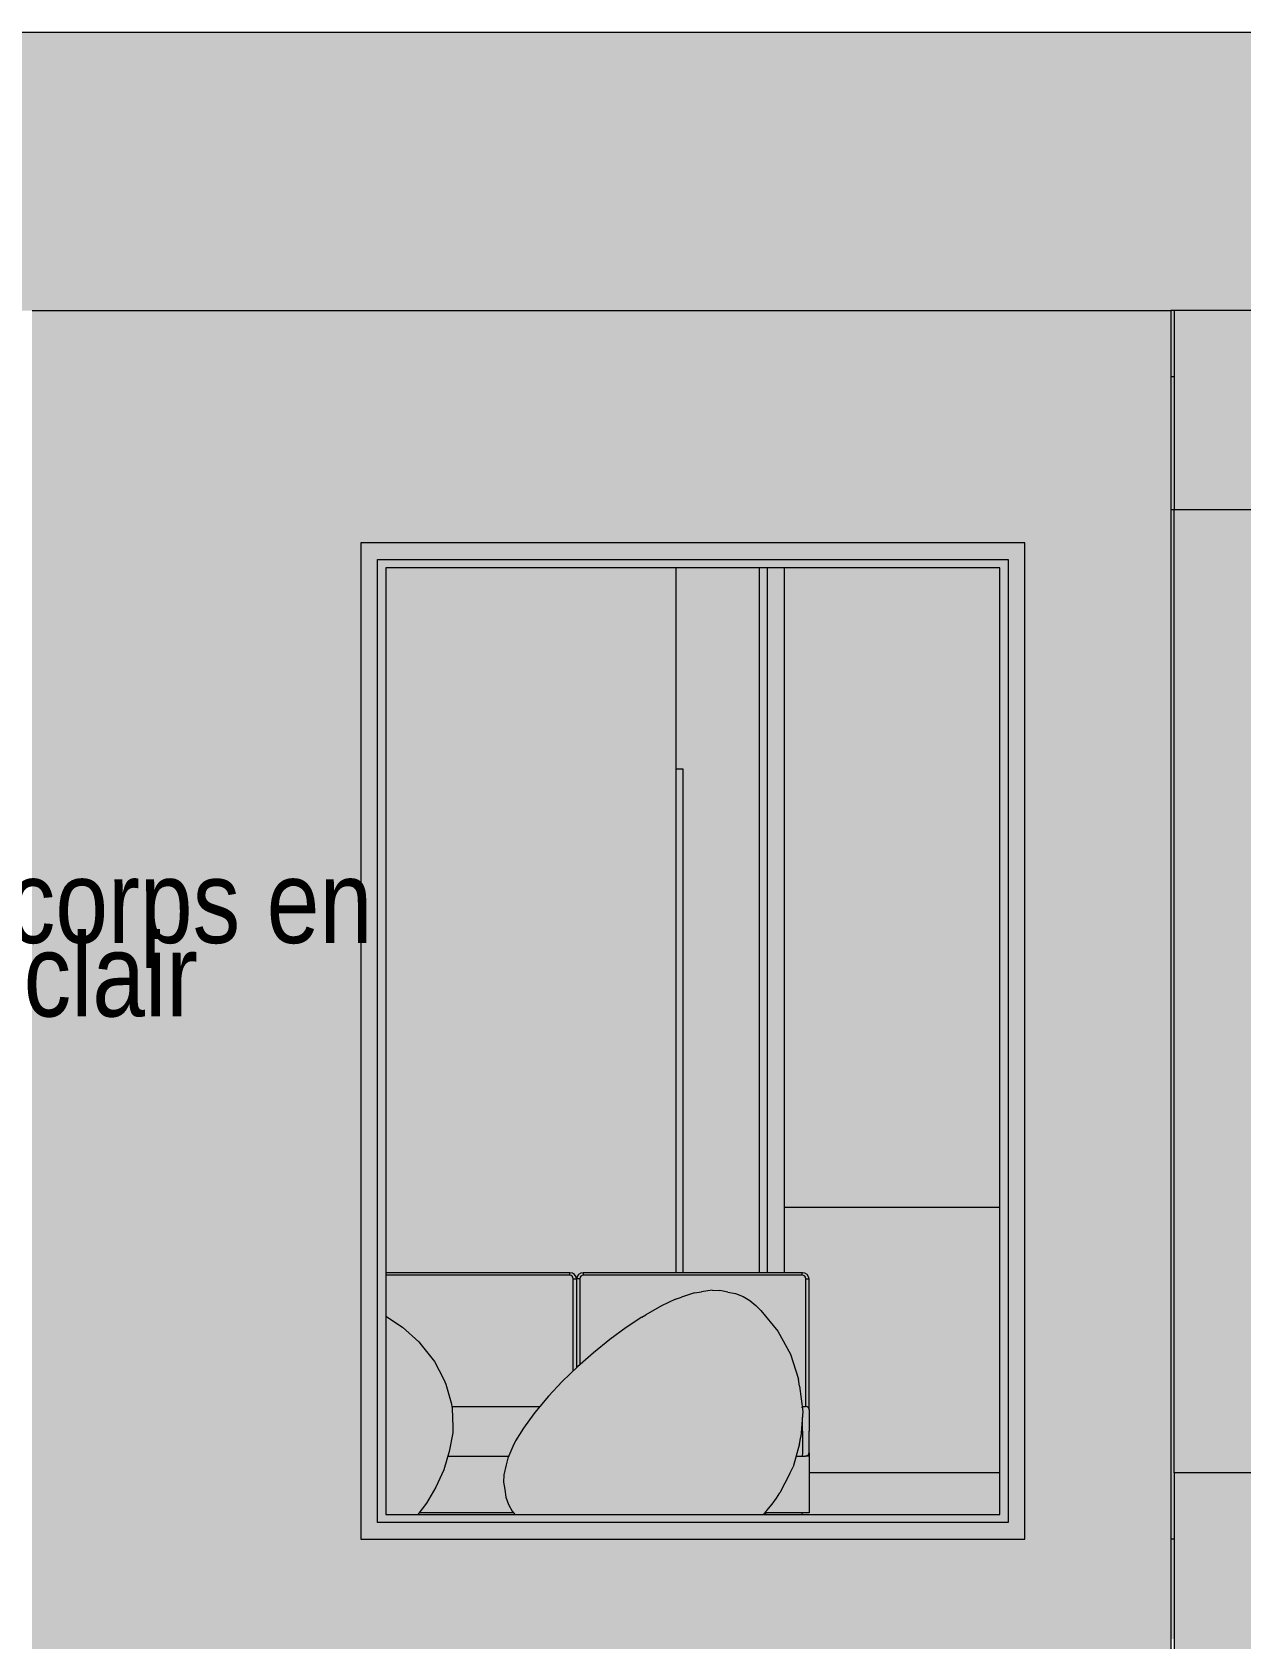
# Model space of a CAD drawing. Header units: centimetres. Extents: x -4381 to 5639, y -3920 to 4826.
# Drawn here: x 73.177 to 76.818, y 13.818 to 18.656 of the extents above; entities that cross this region are included whole.
import ezdxf
from ezdxf.xclip import XClip

# ---------------------------------------------------------------- set-up
doc = ezdxf.new("R2010")
doc.units = ezdxf.units.CM
doc.header["$MEASUREMENT"] = 0
doc.header["$XCLIPFRAME"] = 0
doc.set_wipeout_variables(frame=1)
doc.linetypes.add('Wipeout_Contour', pattern=[100, 0, -100])
for name, color, linetype, lineweight in [('00- Texts and Fills_Pen_No__7', 7, 'Continuous', 5), ('01- MOBILIER_Pen_No__1', 7, 'Continuous', 5), ('Dalles_Pen_No__1', 7, 'Continuous', 5), ('Elevator_Pen_No__7', 7, 'Continuous', 5), ('Mur de clôture_Pen_No__7', 7, 'Continuous', 5), ('Structural - Bearing_Pen_No__1', 7, 'Continuous', 5), ('Structural - Bearing_Pen_No__18', 9, 'Continuous', 5)]:
    doc.layers.add(name, color=color, linetype=linetype, lineweight=lineweight)
for name, color, linetype, lineweight, true_color in [('03-Personnages.2D_Pen_No__58', 7, 'Continuous', 5, 0xdf0000), ('Dalles_Pen_No__112', 7, 'Continuous', 5, 0xd5aaaa), ('Dalles_Pen_No__61', 7, 'Continuous', 5, 0x6a6a6a), ('Mur de clôture_Pen_No__112', 7, 'Continuous', 5, 0xd5aaaa), ('Structural - Bearing_Pen_No__102', 7, 'Continuous', 5, 0xcccccc), ('Structural - Bearing_Pen_No__112', 7, 'Continuous', 5, 0xd5aaaa), ('Structural - Bearing_Pen_No__61', 7, 'Continuous', 5, 0x6a6a6a)]:
    doc.layers.add(name, color=color, linetype=linetype, lineweight=lineweight, true_color=true_color)
for name, color, linetype in [('Dalles', 7, 'Continuous'), ('Drawing & Figure', 7, 'Continuous'), ('Mur de clôture', 7, 'Continuous'), ('Structural - Bearing', 7, 'Continuous')]:
    doc.layers.add(name, color=color, linetype=linetype)
doc.styles.add('GENERATED_STYLE_2', font='')
doc.styles.get('GENERATED_STYLE_2').set_extended_font_data('Arial Narrow Occidental')

# ---------------------------------------------------------------- blocks, each defined once
blk = doc.blocks.new('Drawing_10_10', base_point=(-363.0919, 10.6179))
at = {"color": 254, "linetype": 'Wipeout_Contour', "lineweight": 0, "ltscale": 311.505412}
blk.add_wipeout([(76.6169, 14.1179), (76.6069, 14.1179), (76.6069, 13.8179), (76.6169, 13.8179)], dxfattribs=at).dxf.layer = 'Dalles'
at = {"color": 254, "linetype": 'Wipeout_Contour', "lineweight": 0, "ltscale": 1011.34748}
blk.add_wipeout([(55.8299, 17.0562), (63.414, 17.0562), (63.6669, 16.9762), (63.6669, 17.2179), (61.6669, 17.2179), (61.6669, 17.8179), (90.2669, 17.8179), (90.2669, 17.5562), (90.5136, 17.5562), (95.2031, 18.0562), (96.0934, 18.0562), (96.0934, 18.6562), (55.8299, 18.6562)], dxfattribs=at).dxf.layer = 'Mur de clôture'
at = {"layer": 'Dalles_Pen_No__112', "linetype": 'Continuous', "ltscale": 10}
blk.add_hatch(color=256, dxfattribs=at).paths.add_polyline_path([(76.6169, 14.1179), (76.6069, 14.1179), (76.6069, 13.8179), (76.6169, 13.8179)])
at = {"layer": 'Mur de clôture_Pen_No__112', "linetype": 'Continuous', "ltscale": 10}
blk.add_hatch(color=256, dxfattribs=at).paths.add_polyline_path([(55.8299, 17.0562), (63.414, 17.0562), (63.6669, 16.9762), (63.6669, 17.2179), (61.6669, 17.2179), (61.6669, 17.8179), (90.2669, 17.8179), (90.2669, 17.5562), (90.5136, 17.5562), (95.2031, 18.0562), (96.0934, 18.0562), (96.0934, 18.6562), (55.8299, 18.6562)])
at = {"layer": 'Mur de clôture_Pen_No__7', "linetype": 'Continuous', "ltscale": 10}
blk.add_line((55.8299, 18.6562), (96.0934, 18.6562), dxfattribs=at)
at = {"color": 254, "linetype": 'Wipeout_Contour', "lineweight": 0, "ltscale": 340.981247}
blk.add_wipeout([(76.6169, 17.6179), (76.6169, 17.2179), (90.2669, 17.2179), (90.2669, 17.6179)], dxfattribs=at).dxf.layer = 'Dalles'
at = {"color": 254, "linetype": 'Wipeout_Contour', "lineweight": 0, "ltscale": 303.323444}
blk.add_wipeout([(74.2169, 14.1679), (74.2169, 17.0679), (74.1669, 17.0679), (74.1669, 14.1679)], dxfattribs=at).dxf.layer = 'Structural - Bearing'
at = {"color": 254, "linetype": 'Wipeout_Contour', "lineweight": 0, "ltscale": 310.959332}
blk.add_wipeout([(76.1169, 17.0679), (76.1169, 14.1679), (76.1669, 14.1679), (76.1669, 17.0679)], dxfattribs=at).dxf.layer = 'Structural - Bearing'
at = {"color": 254, "linetype": 'Wipeout_Contour', "lineweight": 0, "ltscale": 312.295187}
blk.add_wipeout([(76.9169, 14.1179), (76.9169, 14.3179), (76.6169, 14.3179), (76.6169, 14.1179)], dxfattribs=at).dxf.layer = 'Structural - Bearing'
at = {"layer": 'Dalles_Pen_No__61', "linetype": 'Continuous', "ltscale": 10}
blk.add_hatch(color=256, dxfattribs=at).paths.add_polyline_path([(76.6169, 17.6179), (76.6169, 17.2179), (90.2669, 17.2179), (90.2669, 17.6179)])
at = {"layer": 'Structural - Bearing_Pen_No__18', "linetype": 'Continuous', "ltscale": 10}
for points in [[(74.2169, 14.1679), (74.2169, 17.0679), (74.1669, 17.0679), (74.1669, 14.1679)], [(76.1169, 17.0679), (76.1169, 14.1679), (76.1669, 14.1679), (76.1669, 17.0679)]]:
    blk.add_hatch(color=256, dxfattribs=at).paths.add_polyline_path(points)
at = {"layer": 'Structural - Bearing_Pen_No__61', "linetype": 'Continuous', "ltscale": 10}
blk.add_hatch(color=256, dxfattribs=at).paths.add_polyline_path([(76.9169, 14.1179), (76.9169, 14.3179), (76.6169, 14.3179), (76.6169, 14.1179)])
at = {"color": 254, "linetype": 'Wipeout_Contour', "lineweight": 0, "ltscale": 314.273931}
blk.add_wipeout([(76.6169, 17.6179), (76.6069, 17.6179), (76.6069, 17.2179), (76.6169, 17.2179)], dxfattribs=at).dxf.layer = 'Dalles'
at = {"color": 254, "linetype": 'Wipeout_Contour', "lineweight": 0, "ltscale": 462.287712}
blk.add_wipeout([(74.1669, 17.1179), (74.1669, 17.0679), (74.2169, 17.0679), (76.1169, 17.0679), (76.1669, 17.0679), (76.1669, 17.1179)], dxfattribs=at).dxf.layer = 'Structural - Bearing'
at = {"color": 254, "linetype": 'Wipeout_Contour', "lineweight": 0, "ltscale": 303.468593}
blk.add_wipeout([(74.2419, 17.0429), (74.2169, 17.0429), (74.2169, 14.1929), (74.2419, 14.1929)], dxfattribs=at).dxf.layer = 'Structural - Bearing'
at = {"color": 254, "linetype": 'Wipeout_Contour', "lineweight": 0, "ltscale": 310.810825}
blk.add_wipeout([(76.0919, 17.0429), (76.0919, 14.1929), (76.1169, 14.1929), (76.1169, 17.0429)], dxfattribs=at).dxf.layer = 'Structural - Bearing'
at = {"layer": 'Dalles_Pen_No__61', "linetype": 'Continuous', "ltscale": 10}
blk.add_hatch(color=256, dxfattribs=at).paths.add_polyline_path([(76.6169, 17.6179), (76.6069, 17.6179), (76.6069, 17.2179), (76.6169, 17.2179)])
at = {"layer": 'Structural - Bearing_Pen_No__18', "linetype": 'Continuous', "ltscale": 10}
for points in [[(74.1669, 17.1179), (74.1669, 17.0679), (74.2169, 17.0679), (76.1169, 17.0679), (76.1669, 17.0679), (76.1669, 17.1179)], [(74.2419, 17.0429), (74.2169, 17.0429), (74.2169, 14.1929), (74.2419, 14.1929)], [(76.0919, 17.0429), (76.0919, 14.1929), (76.1169, 14.1929), (76.1169, 17.0429)]]:
    blk.add_hatch(color=256, dxfattribs=at).paths.add_polyline_path(points)
at = {"color": 254, "linetype": 'Wipeout_Contour', "lineweight": 0, "ltscale": 314.541951}
blk.add_wipeout([(76.6069, 17.8179), (76.6069, 17.6179), (76.6169, 17.6179), (76.6169, 17.8179)], dxfattribs=at).dxf.layer = 'Structural - Bearing'
at = {"color": 254, "linetype": 'Wipeout_Contour', "lineweight": 0, "ltscale": 312.847917}
blk.add_wipeout([(76.6069, 17.2179), (76.6069, 14.1179), (76.6169, 14.1179), (76.6169, 17.2179)], dxfattribs=at).dxf.layer = 'Structural - Bearing'
at = {"color": 254, "linetype": 'Wipeout_Contour', "lineweight": 0, "ltscale": 462.243961}
blk.add_wipeout([(74.2169, 17.0429), (74.2419, 17.0429), (76.0919, 17.0429), (76.1169, 17.0429), (76.1169, 17.0679), (74.2169, 17.0679)], dxfattribs=at).dxf.layer = 'Structural - Bearing'
at = {"layer": 'Structural - Bearing_Pen_No__112', "linetype": 'Continuous', "ltscale": 10}
blk.add_hatch(color=256, dxfattribs=at).paths.add_polyline_path([(76.6069, 17.2179), (76.6069, 14.1179), (76.6169, 14.1179), (76.6169, 17.2179)])
at = {"layer": 'Structural - Bearing_Pen_No__18', "linetype": 'Continuous', "ltscale": 10}
blk.add_hatch(color=256, dxfattribs=at).paths.add_polyline_path([(74.2169, 17.0429), (74.2419, 17.0429), (76.0919, 17.0429), (76.1169, 17.0429), (76.1169, 17.0679), (74.2169, 17.0679)])
at = {"layer": 'Structural - Bearing_Pen_No__61', "linetype": 'Continuous', "ltscale": 10}
blk.add_hatch(color=256, dxfattribs=at).paths.add_polyline_path([(76.6069, 17.8179), (76.6069, 17.6179), (76.6169, 17.6179), (76.6169, 17.8179)])
at = {"color": 254, "linetype": 'Wipeout_Contour', "lineweight": 0, "ltscale": 338.388348}
blk.add_wipeout([(76.6169, 14.1179), (76.6169, 13.7179), (90.2669, 13.7179), (90.2669, 14.1179)], dxfattribs=at).dxf.layer = 'Dalles'
at = {"color": 254, "linetype": 'Wipeout_Contour', "lineweight": 0, "ltscale": 315.14525}
blk.add_wipeout([(76.9169, 17.8179), (76.6169, 17.8179), (76.6169, 17.6179), (76.9169, 17.6179)], dxfattribs=at).dxf.layer = 'Structural - Bearing'
at = {"layer": 'Dalles_Pen_No__61', "linetype": 'Continuous', "ltscale": 10}
blk.add_hatch(color=256, dxfattribs=at).paths.add_polyline_path([(76.6169, 14.1179), (76.6169, 13.7179), (90.2669, 13.7179), (90.2669, 14.1179)])
at = {"layer": 'Structural - Bearing_Pen_No__61', "linetype": 'Continuous', "ltscale": 10}
blk.add_hatch(color=256, dxfattribs=at).paths.add_polyline_path([(76.9169, 17.8179), (76.6169, 17.8179), (76.6169, 17.6179), (76.9169, 17.6179)])
at = {"color": 254, "linetype": 'Wipeout_Contour', "lineweight": 0, "ltscale": 761.862619}
blk.add_wipeout([(73.1769, 14.1179), (73.1769, 11.3679), (74.1669, 11.3679), (74.1669, 13.6179), (76.1669, 13.6179), (76.1669, 10.7802), (76.5968, 10.7802), (76.6044, 10.7788), (76.6069, 10.7772), (76.6069, 14.1179)], dxfattribs=at).dxf.layer = 'Structural - Bearing'
at = {"layer": 'Structural - Bearing_Pen_No__112', "linetype": 'Continuous', "ltscale": 10}
blk.add_hatch(color=256, dxfattribs=at).paths.add_polyline_path([(73.1769, 14.1179), (73.1769, 11.3679), (74.1669, 11.3679), (74.1669, 13.6179), (76.1669, 13.6179), (76.1669, 10.7802), (76.5968, 10.7802), (76.6044, 10.7788), (76.6069, 10.7772), (76.6069, 14.1179)])
at = {"color": 254, "linetype": 'Wipeout_Contour', "lineweight": 0, "ltscale": 459.115203}
blk.add_wipeout([(74.1669, 14.1679), (74.1669, 14.1179), (76.1669, 14.1179), (76.1669, 14.1679), (76.1169, 14.1679), (74.2169, 14.1679)], dxfattribs=at).dxf.layer = 'Structural - Bearing'
at = {"layer": 'Structural - Bearing_Pen_No__18', "linetype": 'Continuous', "ltscale": 10}
blk.add_hatch(color=256, dxfattribs=at).paths.add_polyline_path([(74.1669, 14.1679), (74.1669, 14.1179), (76.1669, 14.1179), (76.1669, 14.1679), (76.1169, 14.1679), (74.2169, 14.1679)])
at = {"color": 254, "linetype": 'Wipeout_Contour', "lineweight": 0, "ltscale": 459.152755}
blk.add_wipeout([(74.2169, 14.1929), (74.2169, 14.1679), (76.1169, 14.1679), (76.1169, 14.1929), (76.0919, 14.1929), (74.2419, 14.1929)], dxfattribs=at).dxf.layer = 'Structural - Bearing'
at = {"layer": 'Structural - Bearing_Pen_No__18', "linetype": 'Continuous', "ltscale": 10}
blk.add_hatch(color=256, dxfattribs=at).paths.add_polyline_path([(74.2169, 14.1929), (74.2169, 14.1679), (76.1169, 14.1679), (76.1169, 14.1929), (76.0919, 14.1929), (74.2419, 14.1929)])
at = {"color": 254, "linetype": 'Wipeout_Contour', "lineweight": 0, "ltscale": 307.134959}
blk.add_wipeout([(74.2419, 17.0429), (74.2419, 14.1929), (76.0919, 14.1929), (76.0919, 17.0429)], dxfattribs=at).dxf.layer = 'Structural - Bearing'
at = {"layer": 'Structural - Bearing_Pen_No__102', "linetype": 'Continuous', "ltscale": 10}
blk.add_hatch(color=256, dxfattribs=at).paths.add_polyline_path([(74.2419, 17.0429), (74.2419, 14.1929), (76.0919, 14.1929), (76.0919, 17.0429)])
at = {"color": 254, "linetype": 'Wipeout_Contour', "lineweight": 0, "ltscale": 613.144918}
blk.add_wipeout([(76.6069, 17.8179), (73.1769, 17.8179), (73.1769, 14.1179), (74.1669, 14.1179), (74.1669, 17.1179), (76.1669, 17.1179), (76.1669, 14.1179), (76.6069, 14.1179)], dxfattribs=at).dxf.layer = 'Structural - Bearing'
at = {"layer": '03-Personnages.2D_Pen_No__58', "linetype": 'Continuous', "lineweight": 0, "ltscale": 10, "true_color": 0x370000}
blk.add_hatch(color=18, dxfattribs=at).paths.add_polyline_path([(75.6517, 15.086), (75.6459, 15.1184), (75.6363, 15.1654), (75.6309, 15.1844), (75.6343, 15.198), (75.6372, 15.2034), (75.6396, 15.2197), (75.6509, 15.2474), (75.6907, 15.3011), (75.7219, 15.3641), (75.742, 15.4256), (75.7529, 15.4549), (75.7527, 15.4654), (75.7471, 15.4743), (75.736, 15.4844), (75.6902, 15.5269), (75.6552, 15.5422), (75.647, 15.563), (75.6476, 15.5701), (75.6591, 15.5748), (75.6732, 15.5867), (75.7012, 15.6011), (75.7116, 15.6104), (75.7144, 15.6327), (75.7177, 15.6472), (75.7216, 15.6804), (75.7149, 15.7055), (75.7112, 15.7159), (75.7064, 15.7205), (75.7053, 15.7476), (75.6728, 15.7823), (75.6503, 15.783), (75.6425, 15.785), (75.6047, 15.8051), (75.5775, 15.8084), (75.5569, 15.8197), (75.5393, 15.8147), (75.5491, 15.8096), (75.5266, 15.7972), (75.5404, 15.7914), (75.5251, 15.7773), (75.5267, 15.7596), (75.5426, 15.7513), (75.5233, 15.7364), (75.5326, 15.73), (75.5278, 15.719), (75.5269, 15.7099), (75.5213, 15.7043), (75.5199, 15.7004), (75.5184, 15.6914), (75.5188, 15.6813), (75.5191, 15.6702), (75.5195, 15.6523), (75.5195, 15.6366), (75.5201, 15.6292), (75.5217, 15.6195), (75.5271, 15.6129), (75.5373, 15.6052), (75.5486, 15.6), (75.5472, 15.5913), (75.5393, 15.5893), (75.5269, 15.5759), (75.5118, 15.5624), (75.5036, 15.5561), (75.4597, 15.5399), (75.399, 15.5202), (75.3841, 15.5104), (75.3731, 15.5047), (75.3498, 15.4779), (75.3425, 15.4568), (75.3429, 15.4441), (75.3397, 15.4394), (75.3344, 15.4375), (75.3264, 15.4107), (75.3213, 15.3941), (75.3224, 15.3854), (75.3219, 15.3755), (75.3183, 15.3643), (75.3067, 15.351), (75.2947, 15.3218), (75.2803, 15.3031), (75.2691, 15.2761), (75.2664, 15.2534), (75.2651, 15.2045), (75.2718, 15.1584), (75.2844, 15.0982), (75.2999, 15.0614), (75.3089, 15.0152), (75.3153, 15.0113), (75.3092, 14.9784), (75.3017, 14.9407), (75.2947, 14.8751), (75.2878, 14.8169), (75.2853, 14.7527), (75.3031, 14.7292), (75.32, 14.7122), (75.3321, 14.6983), (75.328, 14.673), (75.3248, 14.6482), (75.3218, 14.6305), (75.3179, 14.622), (75.3012, 14.5951), (75.2831, 14.5599), (75.2703, 14.5189), (75.2578, 14.4512), (75.251, 14.3736), (75.25, 14.3322), (75.247, 14.3064), (75.2442, 14.2824), (75.2391, 14.2611), (75.233, 14.2526), (75.2341, 14.2427), (75.217, 14.233), (75.2091, 14.2244), (75.2038, 14.2117), (75.2011, 14.1929), (75.2798, 14.1929), (75.2808, 14.1961), (75.2865, 14.2057), (75.2855, 14.2186), (75.2889, 14.2341), (75.2928, 14.2473), (75.2963, 14.2584), (75.2922, 14.2709), (75.2956, 14.2929), (75.3116, 14.3397), (75.3242, 14.3849), (75.3436, 14.4367), (75.3624, 14.4823), (75.3828, 14.5282), (75.3947, 14.5591), (75.4044, 14.5893), (75.4117, 14.6055), (75.4153, 14.6185), (75.4236, 14.652), (75.4309, 14.677), (75.4838, 14.6624), (75.4908, 14.6634), (75.4925, 14.6686), (75.511, 14.7837), (75.5202, 14.7851), (75.5214, 14.7455), (75.5243, 14.7153), (75.527, 14.6805), (75.5316, 14.6324), (75.539, 14.6051), (75.5472, 14.5872), (75.5524, 14.5638), (75.5521, 14.5287), (75.5558, 14.4901), (75.5621, 14.4682), (75.5703, 14.4376), (75.5801, 14.3861), (75.5889, 14.3364), (75.5989, 14.2825), (75.5969, 14.2684), (75.589, 14.2557), (75.5804, 14.2422), (75.5753, 14.2273), (75.5765, 14.2146), (75.5821, 14.1981), (75.584, 14.1929), (75.69, 14.1929), (75.6746, 14.2191), (75.662, 14.2449), (75.6611, 14.2579), (75.6563, 14.2874), (75.6531, 14.3128), (75.6528, 14.386), (75.6513, 14.4475), (75.6481, 14.5154), (75.6398, 14.5619), (75.6359, 14.5864), (75.6372, 14.5991), (75.6378, 14.6233), (75.6366, 14.6556), (75.6345, 14.728), (75.6409, 14.771), (75.6523, 14.7097), (75.6668, 14.735), (75.6887, 14.7623), (75.6999, 14.7691), (75.6793, 14.8735), (75.66, 14.9904)])
at = {"layer": 'Structural - Bearing_Pen_No__112', "linetype": 'Continuous', "ltscale": 10}
blk.add_hatch(color=256, dxfattribs=at).paths.add_polyline_path([(76.6069, 17.8179), (73.1769, 17.8179), (73.1769, 14.1179), (74.1669, 14.1179), (74.1669, 17.1179), (76.1669, 17.1179), (76.1669, 14.1179), (76.6069, 14.1179)])
at = {"layer": '01- MOBILIER_Pen_No__1', "linetype": 'Continuous', "ltscale": 10}
for p, q in [((74.7962, 14.9202), (74.2419, 14.9202)), ((74.7959, 14.9128), (74.2419, 14.9128)), ((74.7959, 14.9128), (74.7962, 14.9152)), ((74.8006, 14.9119), (74.7959, 14.9128)), ((74.7968, 14.9202), (74.7962, 14.9202)), ((74.7962, 14.9189), (74.7962, 14.9202)), ((74.7962, 14.9155), (74.7962, 14.9189)), ((74.7962, 14.9152), (74.7962, 14.9155)), ((74.8044, 14.9188), (74.7968, 14.9202)), ((74.8038, 14.9099), (74.8006, 14.9119)), ((74.8059, 14.9068), (74.8038, 14.9099)), ((74.8108, 14.9147), (74.8044, 14.9188)), ((74.8069, 14.9022), (74.8059, 14.9068)), ((74.8069, 14.9022), (74.8095, 14.9024)), ((74.8069, 14.6246), (74.8069, 14.9022)), ((74.8095, 14.9024), (74.814, 14.9021)), ((74.8154, 14.908), (74.8108, 14.9147)), ((74.814, 14.9021), (74.8165, 14.9012)), ((74.815, 14.9085), (74.8154, 14.908)), ((74.8169, 14.9006), (74.8154, 14.908)), ((74.8184, 14.908), (74.8169, 14.9006)), ((74.8187, 14.9085), (74.8184, 14.908)), ((74.823, 14.9147), (74.8187, 14.9085)), ((74.8216, 14.9022), (74.8198, 14.902)), ((74.8243, 14.9024), (74.8216, 14.9022)), ((74.8294, 14.9188), (74.823, 14.9147)), ((74.8269, 14.9022), (74.8243, 14.9024)), ((74.8278, 14.9068), (74.8269, 14.9022)), ((74.8269, 14.9022), (74.8269, 14.6434)), ((74.8299, 14.9099), (74.8278, 14.9068)), ((74.8369, 14.9202), (74.8294, 14.9188)), ((74.8331, 14.9119), (74.8299, 14.9099)), ((74.8379, 14.9128), (74.8331, 14.9119)), ((75.4962, 14.9202), (74.8369, 14.9202)), ((74.8372, 14.9189), (74.8369, 14.9202)), ((74.8376, 14.9152), (74.8372, 14.9189)), ((74.8379, 14.9128), (74.8376, 14.9152)), ((75.4959, 14.9128), (74.8379, 14.9128)), ((75.4959, 14.9128), (75.4962, 14.9152)), ((75.5006, 14.9119), (75.4959, 14.9128)), ((75.4968, 14.9202), (75.4962, 14.9202)), ((75.4962, 14.9189), (75.4962, 14.9202)), ((75.4962, 14.9155), (75.4962, 14.9189)), ((75.4962, 14.9152), (75.4962, 14.9155)), ((75.5044, 14.9188), (75.4968, 14.9202)), ((75.5038, 14.9099), (75.5006, 14.9119)), ((75.5059, 14.9068), (75.5038, 14.9099)), ((75.5108, 14.9147), (75.5044, 14.9188)), ((75.5069, 14.9022), (75.5059, 14.9068)), ((75.5069, 14.9022), (75.5095, 14.9024)), ((75.5069, 14.5179), (75.5069, 14.9022)), ((75.5095, 14.9024), (75.514, 14.9021)), ((75.5154, 14.908), (75.5108, 14.9147)), ((75.514, 14.9021), (75.5165, 14.9012)), ((75.515, 14.9085), (75.5154, 14.908)), ((75.5169, 14.9006), (75.5154, 14.908)), ((74.8169, 14.9006), (74.8165, 14.9012)), ((74.8172, 14.9008), (74.8169, 14.9001)), ((74.8169, 14.9001), (74.8169, 14.9006)), ((74.8169, 14.9006), (74.8169, 14.6343)), ((74.8198, 14.902), (74.8172, 14.9008)), ((75.1714, 14.86), (75.1332, 14.8472)), ((75.1714, 14.86), (75.193, 14.8631)), ((75.225, 14.8677), (75.193, 14.8631)), ((75.225, 14.8677), (75.2483, 14.867)), ((75.2723, 14.8623), (75.2483, 14.867)), ((75.2723, 14.8623), (75.2958, 14.8575)), ((75.2958, 14.8575), (75.3181, 14.849)), ((75.5169, 14.9006), (75.5165, 14.9012)), ((75.5169, 14.5079), (75.5169, 14.9006)), ((75.0723, 14.821), (75.0252, 14.7941)), ((75.1146, 14.8409), (75.0723, 14.821)), ((75.1146, 14.8409), (75.1332, 14.8472)), ((75.3181, 14.849), (75.3384, 14.837)), ((75.3384, 14.837), (75.3563, 14.8217)), ((75.3713, 14.8068), (75.3563, 14.8217)), ((75.3713, 14.8068), (75.4224, 14.7446)), ((74.2419, 14.7901), (74.2925, 14.7565)), ((75.0137, 14.787), (74.9662, 14.7557)), ((75.0137, 14.787), (75.0252, 14.7941)), ((74.2925, 14.7565), (74.3412, 14.7123)), ((74.3412, 14.7123), (74.349, 14.7031)), ((74.9169, 14.7194), (74.8674, 14.6793)), ((74.9662, 14.7557), (74.9169, 14.7194)), ((75.4224, 14.7446), (75.4607, 14.6748)), ((74.349, 14.7031), (74.3887, 14.6527)), ((74.8674, 14.6793), (74.8192, 14.6366)), ((75.4607, 14.6748), (75.4852, 14.5996)), ((74.3887, 14.6527), (74.4167, 14.5991)), ((74.8192, 14.6366), (74.7738, 14.5925)), ((74.4167, 14.5991), (74.4231, 14.585)), ((74.4231, 14.585), (74.4388, 14.5285)), ((74.7738, 14.5925), (74.7324, 14.5485)), ((75.4886, 14.5785), (75.4852, 14.5996)), ((75.4886, 14.5785), (75.4981, 14.5025)), ((74.4388, 14.5285), (74.4418, 14.5123)), ((74.4408, 14.5179), (74.7066, 14.5179)), ((74.7324, 14.5485), (74.6964, 14.5057)), ((75.4962, 14.5179), (75.5006, 14.5179)), ((75.4966, 14.5149), (75.4964, 14.5161)), ((75.5006, 14.5179), (75.5038, 14.5179)), ((75.5038, 14.5179), (75.5059, 14.5179)), ((75.5095, 14.5175), (75.5069, 14.5179)), ((75.5069, 14.5179), (75.5069, 14.5179)), ((75.5117, 14.5162), (75.5095, 14.5175)), ((75.514, 14.5149), (75.5117, 14.5162)), ((74.4418, 14.5123), (74.4443, 14.4551)), ((74.6881, 14.4952), (74.6567, 14.4526)), ((74.6964, 14.5057), (74.6881, 14.4952)), ((75.4981, 14.5025), (75.4926, 14.4264)), ((75.4966, 14.5141), (75.4966, 14.5149)), ((75.4969, 14.4429), (75.4969, 14.4858)), ((75.514, 14.5149), (75.5165, 14.5105)), ((75.5165, 14.5105), (75.5169, 14.5079)), ((75.5169, 14.5079), (75.5169, 14.4429)), ((74.4436, 14.4382), (74.4325, 14.3825)), ((74.4443, 14.4551), (74.4436, 14.4382)), ((74.6567, 14.4526), (74.6331, 14.4141)), ((75.4878, 14.4051), (75.4926, 14.4264)), ((75.4969, 14.4429), (75.4969, 14.3779)), ((75.5169, 14.3779), (75.5169, 14.4429)), ((74.4325, 14.3825), (74.4166, 14.3267)), ((74.6252, 14.3969), (74.6094, 14.3618)), ((74.6331, 14.4141), (74.6252, 14.3969)), ((75.4878, 14.4051), (75.4686, 14.3358)), ((75.4966, 14.3708), (75.4962, 14.3682)), ((75.4968, 14.3753), (75.4966, 14.3708)), ((75.4969, 14.3779), (75.4968, 14.3753)), ((75.514, 14.3708), (75.5117, 14.3695)), ((75.514, 14.3708), (75.5165, 14.3753)), ((75.5165, 14.3753), (75.5169, 14.3779)), ((75.5169, 14.3779), (75.5169, 14.3679)), ((74.4166, 14.3267), (74.3926, 14.2752)), ((74.4283, 14.3679), (74.6121, 14.3679)), ((74.6046, 14.3416), (74.598, 14.3118)), ((74.6094, 14.3618), (74.6046, 14.3416)), ((75.4594, 14.3154), (75.4686, 14.3358)), ((75.4775, 14.3679), (75.4959, 14.3679)), ((75.4962, 14.3682), (75.4959, 14.3679)), ((75.4959, 14.3679), (75.5006, 14.3679)), ((75.5006, 14.3679), (75.5038, 14.3679)), ((75.5038, 14.3679), (75.5059, 14.3679)), ((75.5169, 14.3679), (75.5067, 14.3679)), ((75.5069, 14.3679), (75.5067, 14.3679)), ((75.5095, 14.3682), (75.5069, 14.3679)), ((75.5117, 14.3695), (75.5095, 14.3682)), ((75.5169, 14.3679), (75.5169, 14.2179)), ((74.3926, 14.2752), (74.365, 14.227)), ((74.598, 14.3118), (74.5971, 14.2897)), ((74.5971, 14.2897), (74.6003, 14.2678)), ((75.4594, 14.3154), (75.4289, 14.2574)), ((74.365, 14.227), (74.3385, 14.1929)), ((74.6003, 14.2678), (74.6041, 14.2443)), ((74.6041, 14.2443), (74.6115, 14.2227)), ((75.4058, 14.2234), (75.419, 14.2413)), ((75.419, 14.2413), (75.4289, 14.2574)), ((74.6267, 14.1979), (74.3424, 14.1979)), ((74.6115, 14.2227), (74.6228, 14.2026)), ((74.6228, 14.2026), (74.6309, 14.1929)), ((75.379, 14.1929), (75.3898, 14.2043)), ((75.3869, 14.1979), (75.3837, 14.1979)), ((75.4969, 14.1979), (75.3869, 14.1979)), ((75.3875, 14.1929), (75.3869, 14.1979)), ((75.3898, 14.2043), (75.4058, 14.2234)), ((75.4963, 14.1929), (75.4969, 14.1979)), ((75.5169, 14.1979), (75.4969, 14.1979)), ((75.5169, 14.2179), (75.5169, 14.2079)), ((75.5169, 14.2079), (75.5169, 14.2006)), ((75.5169, 14.2006), (75.5169, 14.1979))]:
    blk.add_line(p, q, dxfattribs=at)
at = {"layer": 'Dalles_Pen_No__1', "linetype": 'Continuous', "ltscale": 10}
for p, q in [((76.6169, 17.6179), (76.6069, 17.6179)), ((76.6169, 14.1179), (76.6069, 14.1179)), ((76.6169, 14.1179), (76.6169, 13.7179))]:
    blk.add_line(p, q, dxfattribs=at)
at = {"layer": 'Elevator_Pen_No__7', "linetype": 'Continuous', "ltscale": 10}
for p, q in [((75.1169, 16.4379), (75.1369, 16.4379)), ((75.1369, 16.4379), (75.1369, 14.9202))]:
    blk.add_line(p, q, dxfattribs=at)
at = {"layer": 'Structural - Bearing_Pen_No__1', "linetype": 'Continuous', "ltscale": 10}
for p, q in [((73.1769, 17.8179), (76.6069, 17.8179)), ((76.6169, 17.8179), (76.6069, 17.8179)), ((76.9169, 17.8179), (76.6169, 17.8179)), ((76.6169, 17.8179), (76.6169, 17.6179)), ((74.1669, 17.1179), (74.1669, 14.1179)), ((76.1669, 17.1179), (74.1669, 17.1179)), ((76.1669, 14.1179), (76.1669, 17.1179)), ((74.2169, 14.1679), (74.2169, 17.0679)), ((74.2169, 17.0679), (76.1169, 17.0679)), ((74.2419, 17.0429), (74.2419, 14.1929)), ((76.0919, 17.0429), (74.2419, 17.0429)), ((75.1169, 14.9202), (75.1169, 17.0429)), ((75.3669, 17.0429), (75.3669, 14.9202)), ((75.3919, 14.9202), (75.3919, 17.0429)), ((75.4419, 17.0429), (75.4419, 14.9202)), ((76.0919, 14.1929), (76.0919, 17.0429)), ((76.1169, 17.0679), (76.1169, 14.1679)), ((75.4419, 15.1179), (76.0919, 15.1179)), ((76.0919, 14.3179), (75.5169, 14.3179)), ((74.2419, 14.1929), (76.0919, 14.1929)), ((76.1169, 14.1679), (74.2169, 14.1679)), ((74.1669, 14.1179), (76.1669, 14.1179)), ((76.6069, 14.1179), (76.6069, 10.7772))]:
    blk.add_line(p, q, dxfattribs=at)
at = {"layer": '00- Texts and Fills_Pen_No__7', "linetype": 'Continuous', "insert": (72.212, 15.89), "char_height": 0.25, "width": 2.359623, "attachment_point": 4, "line_spacing_factor": 0.530688, "style": 'GENERATED_STYLE_2'}
blk.add_mtext('\\A1;{\\fArial Narrow Occidental|b0|i0|c0|p34;Garde-corps en vitrage clair}', dxfattribs=at)
at = {"color": 254, "linetype": 'Wipeout_Contour', "lineweight": 0, "ltscale": 1142.254766}
blk.add_wipeout([(76.6169, 14.3179), (76.8969, 14.3179), (76.8969, 15.1179), (77.1669, 15.1179), (77.1669, 17.1179), (80.1669, 17.1179), (80.1669, 15.1179), (80.7669, 15.1179), (80.7669, 17.1179), (83.7669, 17.1179), (83.7669, 15.1179), (84.2669, 15.1179), (84.2669, 17.2179), (76.6169, 17.2179)], dxfattribs=at).dxf.layer = 'Structural - Bearing'
at = {"layer": 'Structural - Bearing_Pen_No__112', "linetype": 'Continuous', "ltscale": 10}
blk.add_hatch(color=256, dxfattribs=at).paths.add_polyline_path([(76.6169, 14.3179), (76.8969, 14.3179), (76.8969, 15.1179), (77.1669, 15.1179), (77.1669, 17.1179), (80.1669, 17.1179), (80.1669, 15.1179), (80.7669, 15.1179), (80.7669, 17.1179), (83.7669, 17.1179), (83.7669, 15.1179), (84.2669, 15.1179), (84.2669, 17.2179), (76.6169, 17.2179)])
at = {"layer": 'Dalles_Pen_No__1', "linetype": 'Continuous', "ltscale": 10}
for p, q in [((76.6169, 17.6179), (76.6169, 17.2179)), ((76.6169, 17.2179), (76.6069, 17.2179)), ((90.2669, 17.2179), (76.6169, 17.2179))]:
    blk.add_line(p, q, dxfattribs=at)
at = {"layer": 'Structural - Bearing_Pen_No__1', "linetype": 'Continuous', "ltscale": 10}
for p, q in [((76.6069, 17.8179), (76.6069, 14.1179)), ((76.6169, 14.3179), (76.6169, 17.2179)), ((76.6169, 14.3179), (76.6169, 14.1179)), ((76.9169, 14.3179), (76.6169, 14.3179))]:
    blk.add_line(p, q, dxfattribs=at)

msp = doc.modelspace()

# ---------------------------------------------------------------- block references
at = {"layer": 'Drawing & Figure', "color": 151, "linetype": 'Continuous', "lineweight": 5, "ltscale": 10, "true_color": 0x80c2ff}
ref = msp.add_blockref('Drawing_10_10', (-363.09186, 10.61787), dxfattribs=at)
XClip(ref).set_block_clipping_path([(51.7463984619, 0.9963282177), (100.4426918859, 21.3288080632)])

doc.saveas('drawing.dxf')
